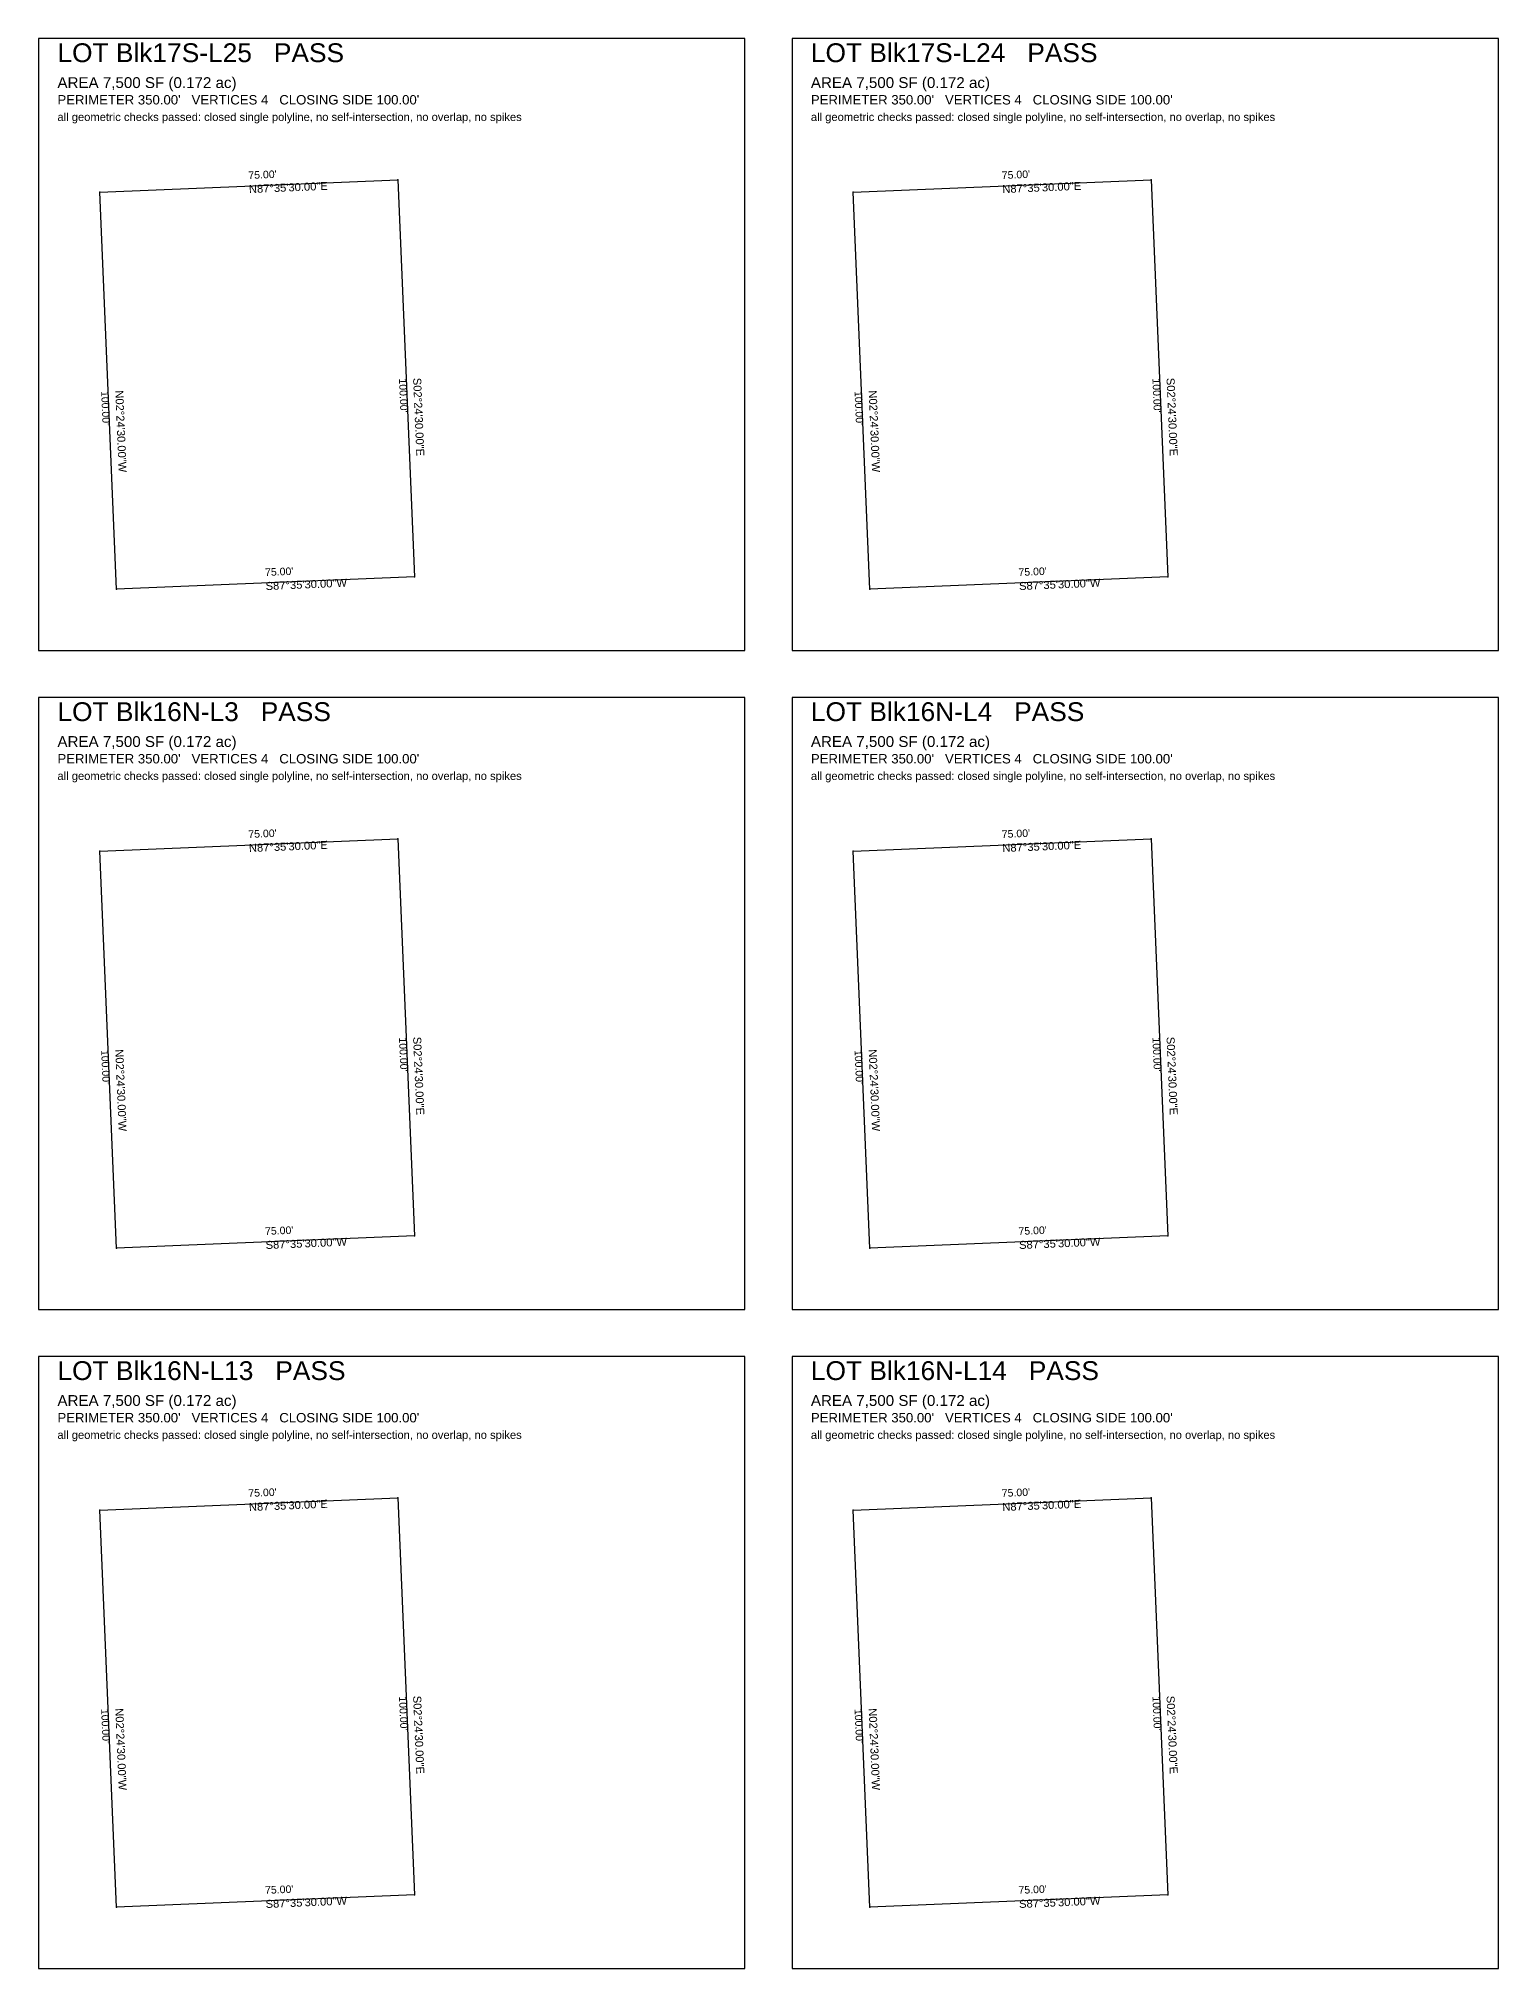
# Model space of a CAD drawing. Extents: x 0 to 3180, y -1680 to 260.
# Drawn here: x 1600 to 2220, y -1680 to -860 of the extents above; entities that cross this region are included whole.
import ezdxf

# ---------------------------------------------------------------- set-up
doc = ezdxf.new("R2010")
doc.units = 0
doc.linetypes.add('ROT_2.41', pattern=[0])
doc.linetypes.add('ROT_272.41', pattern=[0])
for name, color, linetype in [('LOT_POLYLINE', 4, 'CONTINUOUS'), ('SHEET_FRAME', 8, 'CONTINUOUS'), ('SHEET_LABELS', 7, 'CONTINUOUS')]:
    doc.layers.add(name, color=color, linetype=linetype)
doc.styles.get("Standard").update_dxf_attribs({"font": 'Arial'})

msp = doc.modelspace()

# ---------------------------------------------------------------- linework, layer by layer
at = {"layer": 'LOT_POLYLINE'}
for points in [[(1626, -925.3207), (1752.5094, -920), (1759.6038, -1088.6793), (1633.0943, -1094)], [(1946, -925.3207), (2072.5094, -920), (2079.6038, -1088.6793), (1953.0943, -1094)], [(1626, -1205.3207), (1752.5094, -1200), (1759.6038, -1368.6793), (1633.0943, -1374)], [(1946, -1205.3207), (2072.5094, -1200), (2079.6038, -1368.6793), (1953.0943, -1374)], [(1626, -1485.3207), (1752.5094, -1480), (1759.6038, -1648.6793), (1633.0943, -1654)], [(1946, -1485.3207), (2072.5094, -1480), (2079.6038, -1648.6793), (1953.0943, -1654)]]:
    msp.add_lwpolyline(points, close=True, dxfattribs=at)
at = {"layer": 'SHEET_FRAME'}
for p, q in [((1900, -860), (1600, -860)), ((1600, -860), (1600, -1120)), ((1900, -1120), (1900, -860)), ((2220, -860), (1920, -860)), ((1920, -860), (1920, -1120)), ((2220, -1120), (2220, -860)), ((1600, -1120), (1900, -1120)), ((1920, -1120), (2220, -1120)), ((1900, -1140), (1600, -1140)), ((1600, -1140), (1600, -1400)), ((1900, -1400), (1900, -1140)), ((2220, -1140), (1920, -1140)), ((1920, -1140), (1920, -1400)), ((2220, -1400), (2220, -1140)), ((1600, -1400), (1900, -1400)), ((1920, -1400), (2220, -1400)), ((1900, -1420), (1600, -1420)), ((1600, -1420), (1600, -1680)), ((1900, -1680), (1900, -1420)), ((2220, -1420), (1920, -1420)), ((1920, -1420), (1920, -1680)), ((2220, -1680), (2220, -1420)), ((1600, -1680), (1900, -1680)), ((1920, -1680), (2220, -1680))]:
    msp.add_line(p, q, dxfattribs=at)
at = {"layer": 'SHEET_LABELS'}
for p in [(1626, -925.3207), (1752.5094, -920), (1946, -925.3207), (2072.5094, -920), (1759.6038, -1088.6793), (2079.6038, -1088.6793), (1633.0943, -1094), (1953.0943, -1094), (1626, -1205.3207), (1752.5094, -1200), (1946, -1205.3207), (2072.5094, -1200), (1759.6038, -1368.6793), (2079.6038, -1368.6793), (1633.0943, -1374), (1953.0943, -1374), (1752.5094, -1480), (2072.5094, -1480), (1626, -1485.3207), (1946, -1485.3207), (1633.0943, -1654), (1759.6038, -1648.6793), (1953.0943, -1654), (2079.6038, -1648.6793)]:
    msp.add_point(p, dxfattribs=at)

# ---------------------------------------------------------------- texts
for s, height, p in [('LOT Blk17S-L25   PASS', 8, (1608, -870)), ('LOT Blk17S-L24   PASS', 8, (1928, -870)), ('AREA 7,500 SF (0.172 ac)', 4.6, (1608, -881)), ('AREA 7,500 SF (0.172 ac)', 4.6, (1928, -881)), ("PERIMETER 350.00'   VERTICES 4   CLOSING SIDE 100.00'", 4, (1608, -888)), ("PERIMETER 350.00'   VERTICES 4   CLOSING SIDE 100.00'", 4, (1928, -888)), ('all geometric checks passed: closed single polyline, no self-intersection, no overlap, no spikes', 3.4, (1608, -895)), ('all geometric checks passed: closed single polyline, no self-intersection, no overlap, no spikes', 3.4, (1928, -895)), ('LOT Blk16N-L3   PASS', 8, (1608, -1150)), ('LOT Blk16N-L4   PASS', 8, (1928, -1150)), ('AREA 7,500 SF (0.172 ac)', 4.6, (1608, -1161)), ('AREA 7,500 SF (0.172 ac)', 4.6, (1928, -1161)), ("PERIMETER 350.00'   VERTICES 4   CLOSING SIDE 100.00'", 4, (1608, -1168)), ("PERIMETER 350.00'   VERTICES 4   CLOSING SIDE 100.00'", 4, (1928, -1168)), ('all geometric checks passed: closed single polyline, no self-intersection, no overlap, no spikes', 3.4, (1608, -1175)), ('all geometric checks passed: closed single polyline, no self-intersection, no overlap, no spikes', 3.4, (1928, -1175)), ('LOT Blk16N-L13   PASS', 8, (1608, -1430)), ('LOT Blk16N-L14   PASS', 8, (1928, -1430)), ('AREA 7,500 SF (0.172 ac)', 4.6, (1608, -1441)), ('AREA 7,500 SF (0.172 ac)', 4.6, (1928, -1441)), ("PERIMETER 350.00'   VERTICES 4   CLOSING SIDE 100.00'", 4, (1608, -1448)), ("PERIMETER 350.00'   VERTICES 4   CLOSING SIDE 100.00'", 4, (1928, -1448)), ('all geometric checks passed: closed single polyline, no self-intersection, no overlap, no spikes', 3.4, (1608, -1455)), ('all geometric checks passed: closed single polyline, no self-intersection, no overlap, no spikes', 3.4, (1928, -1455))]:
    msp.add_text(s, height=height, dxfattribs=at).set_placement(p)
at = {"layer": 'SHEET_LABELS', "linetype": 'ROT_2.41'}
for s, height, p in [("75.00'", 3.2, (1689.1287, -919.663)), ("75.00'", 3.2, (2009.1287, -919.663)), ('N87%%d35\'30.00"E', 3.4, (1689.3808, -925.6577)), ('N87%%d35\'30.00"E', 3.4, (2009.3808, -925.6577)), ("75.00'", 3.2, (1696.223, -1088.3423)), ('S87%%d35\'30.00"W', 3.4, (1696.4751, -1094.337)), ("75.00'", 3.2, (2016.223, -1088.3423)), ('S87%%d35\'30.00"W', 3.4, (2016.4751, -1094.337)), ("75.00'", 3.2, (1689.1287, -1199.663)), ("75.00'", 3.2, (2009.1287, -1199.663)), ('N87%%d35\'30.00"E', 3.4, (1689.3808, -1205.6577)), ('N87%%d35\'30.00"E', 3.4, (2009.3808, -1205.6577)), ("75.00'", 3.2, (1696.223, -1368.3423)), ("75.00'", 3.2, (2016.223, -1368.3423)), ('S87%%d35\'30.00"W', 3.4, (1696.4751, -1374.337)), ('S87%%d35\'30.00"W', 3.4, (2016.4751, -1374.337)), ("75.00'", 3.2, (1689.1287, -1479.663)), ("75.00'", 3.2, (2009.1287, -1479.663)), ('N87%%d35\'30.00"E', 3.4, (1689.3808, -1485.6577)), ('N87%%d35\'30.00"E', 3.4, (2009.3808, -1485.6577)), ("75.00'", 3.2, (1696.223, -1648.3423)), ("75.00'", 3.2, (2016.223, -1648.3423)), ('S87%%d35\'30.00"W', 3.4, (1696.4751, -1654.337)), ('S87%%d35\'30.00"W', 3.4, (2016.4751, -1654.337))]:
    msp.add_text(s, height=height, rotation=2.41, dxfattribs=at).set_placement(p)
at = {"layer": 'SHEET_LABELS', "linetype": 'ROT_272.41'}
for s, height, p in [("100.00'", 3.2, (1753.0593, -1004.4657)), ('S02%%d24\'30.00"E', 3.4, (1759.054, -1004.2136)), ("100.00'", 3.2, (2073.0593, -1004.4657)), ('S02%%d24\'30.00"E', 3.4, (2079.054, -1004.2136)), ("100.00'", 3.2, (1626.5498, -1009.7864)), ('N02%%d24\'30.00"W', 3.4, (1632.5445, -1009.5343)), ("100.00'", 3.2, (1946.5498, -1009.7864)), ('N02%%d24\'30.00"W', 3.4, (1952.5445, -1009.5343)), ("100.00'", 3.2, (1753.0593, -1284.4657)), ('S02%%d24\'30.00"E', 3.4, (1759.054, -1284.2136)), ("100.00'", 3.2, (2073.0593, -1284.4657)), ('S02%%d24\'30.00"E', 3.4, (2079.054, -1284.2136)), ("100.00'", 3.2, (1626.5498, -1289.7864)), ('N02%%d24\'30.00"W', 3.4, (1632.5445, -1289.5343)), ("100.00'", 3.2, (1946.5498, -1289.7864)), ('N02%%d24\'30.00"W', 3.4, (1952.5445, -1289.5343)), ("100.00'", 3.2, (1753.0593, -1564.4657)), ('S02%%d24\'30.00"E', 3.4, (1759.054, -1564.2136)), ("100.00'", 3.2, (2073.0593, -1564.4657)), ('S02%%d24\'30.00"E', 3.4, (2079.054, -1564.2136)), ("100.00'", 3.2, (1626.5498, -1569.7864)), ('N02%%d24\'30.00"W', 3.4, (1632.5445, -1569.5343)), ("100.00'", 3.2, (1946.5498, -1569.7864)), ('N02%%d24\'30.00"W', 3.4, (1952.5445, -1569.5343))]:
    msp.add_text(s, height=height, rotation=272.41, dxfattribs=at).set_placement(p)

doc.saveas('drawing.dxf')
